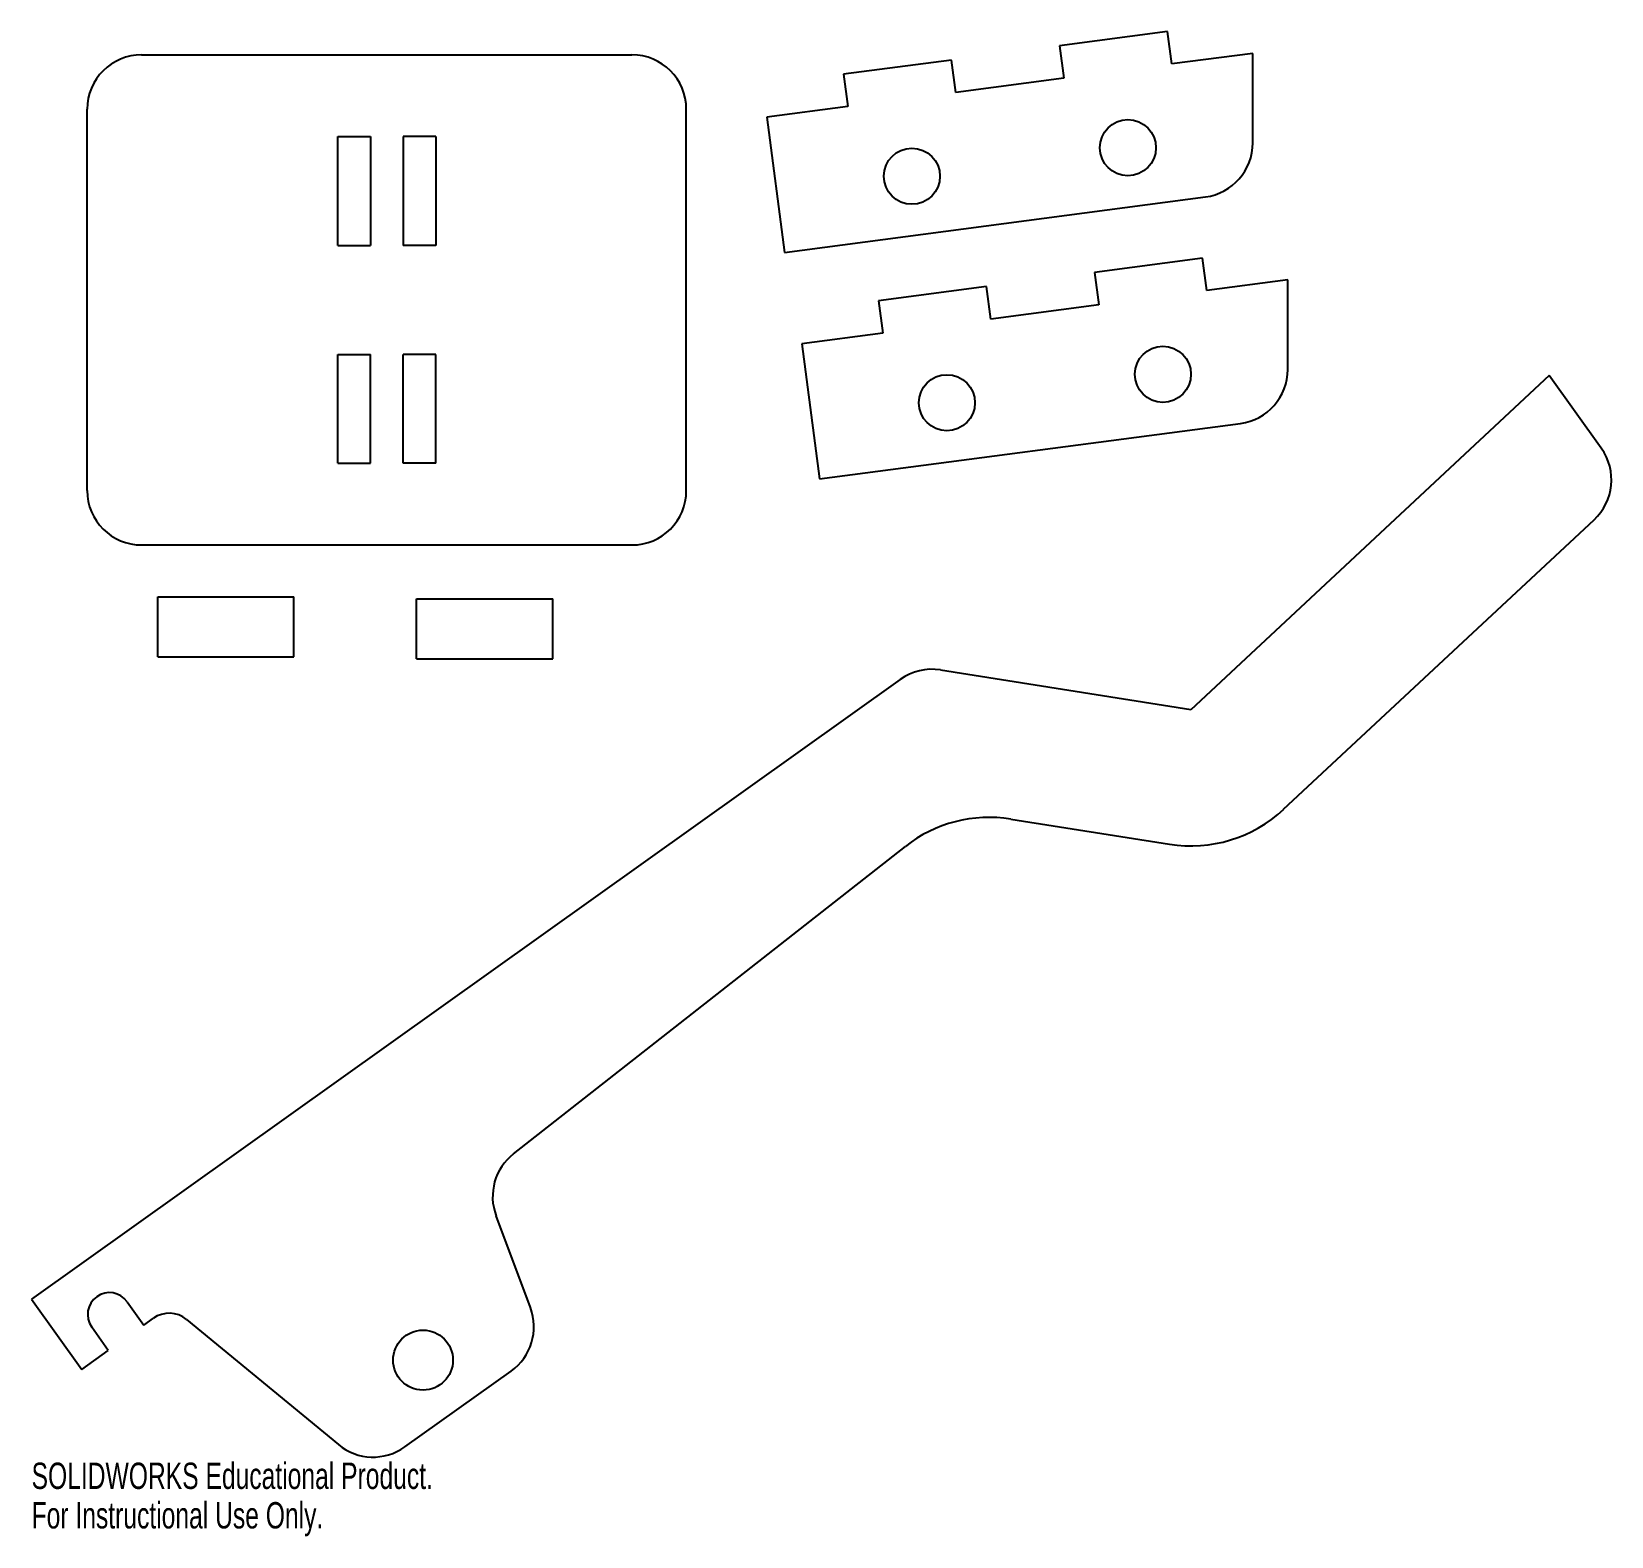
# Model space of a CAD drawing. Header units: millimetres. Extents: x -156 to 135, y -112 to 164.
import ezdxf

# ---------------------------------------------------------------- set-up
doc = ezdxf.new("R2010")
doc.units = ezdxf.units.MM
doc.styles.add('SLDTEXTSTYLE0', font='TXT', dxfattribs={"width": 0.7})

msp = doc.modelspace()

# ---------------------------------------------------------------- linework, layer by layer
at = {"color": 7, "linetype": 'Continuous', "lineweight": 25}
for p, q in [((53.04, 163.83), (33.21, 161.22)), ((53.82, 157.88), (53.04, 163.83)), ((-135.32, 159.57), (-45.32, 159.57)), ((33.21, 161.22), (33.99, 155.27)), ((68.69, 159.83), (53.82, 157.88)), ((68.69, 143.39), (68.69, 159.83)), ((13.38, 158.6), (-6.45, 155.99)), ((14.16, 152.66), (13.38, 158.6)), ((-6.45, 155.99), (-5.67, 150.05)), ((33.99, 155.27), (14.16, 152.66)), ((-145.32, 79.57), (-145.32, 149.57)), ((-35.32, 79.57), (-35.32, 149.57)), ((-5.67, 150.05), (-20.54, 148.09)), ((-20.54, 148.09), (-17.28, 123.3)), ((-99.32, 124.57), (-99.32, 144.57)), ((-99.32, 144.57), (-93.32, 144.57)), ((-93.32, 144.57), (-93.32, 124.57)), ((-81.32, 144.57), (-87.32, 144.57)), ((-87.32, 144.57), (-87.32, 124.57)), ((-81.32, 144.57), (-81.32, 124.57)), ((-17.28, 123.3), (60, 133.47)), ((-99.32, 124.57), (-93.32, 124.57)), ((-81.32, 124.57), (-87.32, 124.57)), ((59.46, 122.23), (39.63, 119.62)), ((60.24, 116.28), (59.46, 122.23)), ((39.63, 119.62), (40.41, 113.67)), ((19.8, 117.01), (-0.03, 114.4)), ((20.58, 111.06), (19.8, 117.01)), ((75.11, 118.24), (60.24, 116.28)), ((75.11, 101.79), (75.11, 118.24)), ((-0.03, 114.4), (0.76, 108.45)), ((40.41, 113.67), (20.58, 111.06)), ((0.76, 108.45), (-14.12, 106.49)), ((-99.32, 84.57), (-99.32, 104.57)), ((-99.32, 104.57), (-93.32, 104.57)), ((-93.32, 84.57), (-93.32, 104.57)), ((-87.32, 84.57), (-87.32, 104.57)), ((-81.32, 104.57), (-87.32, 104.57)), ((-81.32, 84.57), (-81.32, 104.57)), ((-14.12, 106.49), (-10.85, 81.7)), ((123.13, 100.7), (57.3, 39.32)), ((132.68, 87.32), (123.13, 100.7)), ((-10.85, 81.7), (66.42, 91.88)), ((-99.32, 84.57), (-93.32, 84.57)), ((-81.32, 84.57), (-87.32, 84.57)), ((74.35, 21.04), (131.36, 74.2)), ((-135.32, 69.57), (-45.32, 69.57)), ((-132.37, 49.03), (-132.37, 60.03)), ((-132.37, 60.03), (-107.37, 60.03)), ((-107.37, 49.03), (-107.37, 60.03)), ((-84.83, 59.69), (-59.83, 59.69)), ((-84.83, 48.69), (-84.83, 59.69)), ((-59.83, 48.69), (-59.83, 59.69)), ((-132.37, 49.03), (-107.37, 49.03)), ((-84.83, 48.69), (-59.83, 48.69)), ((57.3, 39.32), (11.34, 46.62)), ((3.96, 44.89), (-155.53, -68.87)), ((24.25, 19.26), (53.38, 14.63)), ((-67.05, -42.2), (4.9, 14.24)), ((-63.93, -70.45), (-70.24, -53.57)), ((-155.53, -68.87), (-146.32, -81.78)), ((-137.98, -69.37), (-134.92, -73.65)), ((-134.92, -73.65), (-133.16, -72.4)), ((-141.44, -78.3), (-144.49, -74.02)), ((-127.08, -72.61), (-99.19, -95.6)), ((-146.32, -81.78), (-141.44, -78.3)), ((-87.02, -96.02), (-67.49, -82.09))]:
    msp.add_line(p, q, dxfattribs=at)
for centre, radius in [((45.76, 142.51), 5.15), ((6.1, 137.28), 5.15), ((52.18, 100.91), 5.15), ((12.52, 95.69), 5.15), ((-83.66, -80.08), 5.5)]:
    msp.add_circle(centre, radius, dxfattribs=at)
for centre, radius, start, end in [((-135.32, 149.57), 10, 90, 180), ((-45.32, 149.57), 10, 0, 90), ((58.69, 143.39), 10, 277.5, 0), ((65.11, 101.79), 10, 277.5, 0), ((124.54, 81.51), 10, 313, 35.5), ((-135.32, 79.57), 10, 180, 270), ((-45.32, 79.57), 10, 270, 0), ((9.77, 36.75), 10, 80.9766, 125.5), ((57.3, 39.32), 25, 260.9766, 313), ((20.33, -5.43), 25, 80.9766, 128.1131), ((-60.88, -50.07), 10, 128.1131, 200.5), ((-141.23, -71.69), 4, 35.5, 215.5), ((-130.26, -76.47), 5, 50.5, 125.5), ((-73.3, -73.95), 10, 305.5, 20.5), ((-92.83, -87.88), 10, 230.5, 305.5)]:
    msp.add_arc(centre, radius, start, end, dxfattribs=at)

# ---------------------------------------------------------------- texts
at = {"color": 7, "linetype": 'Continuous', "char_height": 4.8336, "attachment_point": 1, "style": 'SLDTEXTSTYLE0'}
for s, insert in [('SOLIDWORKS Educational Product.', (-155.53, -98.9)), ('For Instructional Use Only.', (-155.53, -106.15))]:
    msp.add_mtext(s, dxfattribs=dict(at, insert=insert))

doc.saveas('drawing.dxf')
